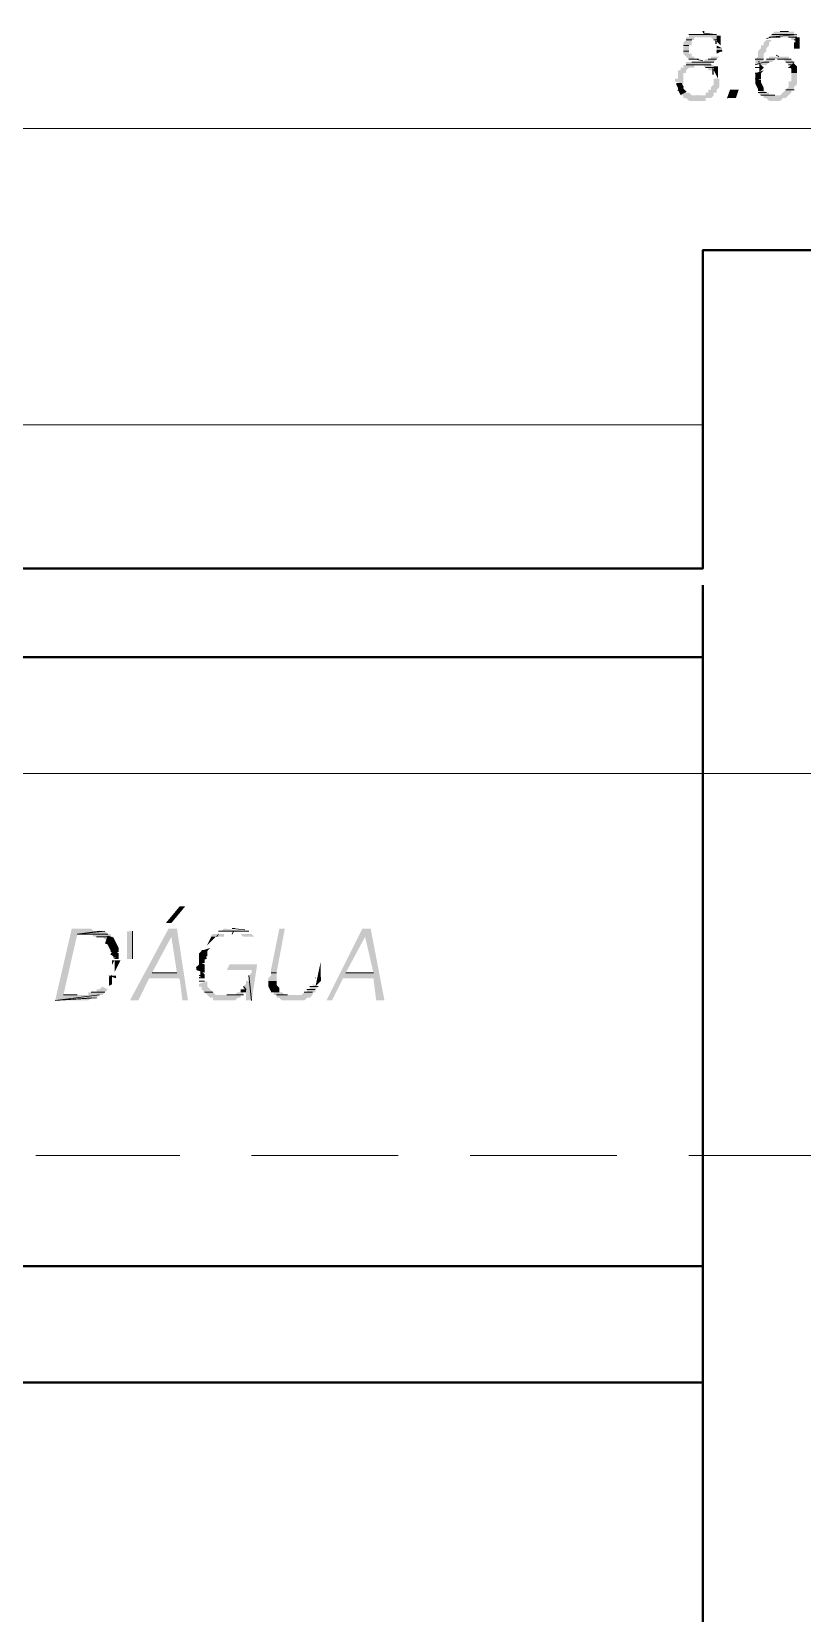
# Model space of a CAD drawing. Header units: millimetres. Extents: x 182 to 575, y -105 to 95.
# Drawn here: x 285.573 to 286.899, y 87.814 to 90.535 of the extents above; entities that cross this region are included whole.
import ezdxf

# ---------------------------------------------------------------- set-up
doc = ezdxf.new("R2010")
doc.units = ezdxf.units.MM
doc.header["$MEASUREMENT"] = 0
doc.layers.add('PDF_Geometry', color=7, linetype='Continuous')
doc.layers.add('PDF_Solid Fills', color=7, linetype='Continuous')

msp = doc.modelspace()

# ---------------------------------------------------------------- hatches: boundary and pattern name
at = {"layer": 'PDF_Solid Fills', "transparency": 33554559}
for points in [[(286.7135348044366, 90.49195537528345), (286.7087747250714, 90.49195537528345), (286.7087747250714, 90.49672193613003), (286.704011391738, 90.49672193613003), (286.704011391738, 90.51100868216176), (286.7087747250714, 90.51100868216176), (286.7087747250714, 90.52052886734694), (286.7135348044366, 90.52052886734694), (286.7135348044366, 90.52528897316705), (286.7421082965, 90.52528897316705), (286.74686840232, 90.52052886734694), (286.7563918150184, 90.52052886734694), (286.7563918150184, 90.52528897316705), (286.7516317356534, 90.53005550755859), (286.704011391738, 90.53005550755859), (286.704011391738, 90.52528897316705), (286.699251285918, 90.52528897316705), (286.699251285918, 90.52052886734694), (286.6944879525846, 90.51576876152686), (286.6944879525846, 90.49672193613003), (286.699251285918, 90.49195537528345), (286.704011391738, 90.48719526946334), (286.7135348044366, 90.48719526946334)], [(286.8421090901508, 90.52528897316705), (286.8802027673995, 90.52528897316705), (286.8802027673995, 90.52052886734694), (286.8944895134313, 90.52052886734694), (286.8897261800978, 90.52528897316705), (286.8897261800978, 90.53005550755859), (286.8849661007329, 90.53005550755859), (286.8849661007329, 90.5348156133787), (286.8516325028492, 90.5348156133787), (286.8468691695159, 90.53005550755859)], [(286.7516317356534, 90.50624212131521), (286.7611551483518, 90.50624212131521), (286.7516317356534, 90.51100868216176)], [(286.8230590107856, 90.49195537528345), (286.8182989049657, 90.48719526946334), (286.8182989049657, 90.47767508427819), (286.8373457568174, 90.47767508427819), (286.8421090901508, 90.4824351900983), (286.8468691695159, 90.4824351900983), (286.8516325028492, 90.48719526946334), (286.8659160213678, 90.48719526946334), (286.8706793547011, 90.4824351900983), (286.875439434066, 90.47767508427819), (286.8849661007329, 90.47767508427819), (286.8849661007329, 90.4824351900983), (286.8802027673995, 90.48719526946334), (286.875439434066, 90.48719526946334), (286.875439434066, 90.49195537528345), (286.8421090901508, 90.49195537528345), (286.8421090901508, 90.48719526946334), (286.8373457568174, 90.48719526946334), (286.8325824234842, 90.4824351900983), (286.8325824234842, 90.49672193613003), (286.8373457568174, 90.5014820154951), (286.8373457568174, 90.50624212131521), (286.8421090901508, 90.51100868216176), (286.8421090901508, 90.51576876152686), (286.8468691695159, 90.52052886734694), (286.8373457568174, 90.52052886734694), (286.8325824234842, 90.51576876152686), (286.8325824234842, 90.51100868216176), (286.827822344119, 90.51100868216176), (286.827822344119, 90.50624212131521), (286.8230590107856, 90.5014820154951)], [(286.6944879525846, 90.47290852343161), (286.6897278732196, 90.47290852343161), (286.6897278732196, 90.4681484176115), (286.6849645398862, 90.4681484176115), (286.6849645398862, 90.45386167157977), (286.6802012065529, 90.45386167157977), (286.6802012065529, 90.44910159221467), (286.6944879525846, 90.44434148639456), (286.6944879525846, 90.46338833824643), (286.699251285918, 90.46338833824643), (286.699251285918, 90.4681484176115), (286.704011391738, 90.47290852343161), (286.7135348044366, 90.47290852343161), (286.7135348044366, 90.47672151260332), (286.7182981377698, 90.47767508427819), (286.7278215504683, 90.47767508427819), (286.7325848838016, 90.47290852343161), (286.7373449896216, 90.47290852343161), (286.7373449896216, 90.4681484176115), (286.7516317356534, 90.4681484176115), (286.7516317356534, 90.47290852343161), (286.74686840232, 90.47290852343161), (286.74686840232, 90.47767508427819), (286.7421082965, 90.47767508427819), (286.7421082965, 90.4824351900983), (286.74686840232, 90.4824351900983), (286.7516317356534, 90.48719526946334), (286.7563918150184, 90.49195537528345), (286.7421082965, 90.49195537528345), (286.7421082965, 90.48719526946334), (286.7325848838016, 90.48719526946334), (286.7278215504683, 90.4824351900983), (286.699251285918, 90.4824351900983), (286.699251285918, 90.47767508427819), (286.6944879525846, 90.47767508427819)], [(286.704011391738, 90.43005474036283), (286.6897278732196, 90.43005474036283), (286.6897278732196, 90.42529463454272), (286.6944879525846, 90.42529463454272), (286.6944879525846, 90.42052810015116), (286.699251285918, 90.42052810015116), (286.704011391738, 90.41576799433108), (286.7325848838016, 90.41576799433108), (286.7325848838016, 90.42052810015116), (286.7421082965, 90.42052810015116), (286.74686840232, 90.42529463454272), (286.74686840232, 90.43005474036283), (286.7516317356534, 90.43005474036283), (286.7516317356534, 90.43481484618292), (286.7563918150184, 90.43957492554802), (286.7563918150184, 90.45386167157977), (286.74686840232, 90.45386167157977), (286.74686840232, 90.44434148639456), (286.7421082965, 90.43957492554802), (286.7421082965, 90.43481484618292), (286.7373449896216, 90.43481484618292), (286.7373449896216, 90.43005474036283), (286.7325848838016, 90.43005474036283), (286.7325848838016, 90.42529463454272), (286.7087747250714, 90.42529463454272)], [(286.8182989049657, 90.46338833824643), (286.8182989049657, 90.44910159221467), (286.827822344119, 90.45386167157977), (286.827822344119, 90.46338833824643), (286.8325824234842, 90.4681484176115)], [(286.8611559155476, 90.42529463454272), (286.8421090901508, 90.42529463454272), (286.8421090901508, 90.43005474036283), (286.8373457568174, 90.43005474036283), (286.8325824234842, 90.43481484618292), (286.8230590107856, 90.43005474036283), (286.827822344119, 90.42529463454272), (286.8325824234842, 90.42529463454272), (286.8325824234842, 90.42052810015116), (286.8373457568174, 90.42052810015116), (286.8421090901508, 90.41576799433108), (286.8611559155476, 90.41576799433108), (286.8659160213678, 90.42052810015116), (286.8706793547011, 90.42052810015116), (286.875439434066, 90.42529463454272), (286.8802027673995, 90.43005474036283), (286.8802027673995, 90.43481484618292), (286.8849661007329, 90.43481484618292), (286.8849661007329, 90.43957492554802), (286.8897261800978, 90.44434148639456), (286.8897261800978, 90.46338833824643), (286.8802027673995, 90.46338833824643), (286.8802027673995, 90.44910159221467), (286.875439434066, 90.44910159221467), (286.875439434066, 90.43957492554802), (286.8706793547011, 90.43481484618292), (286.8659160213678, 90.43005474036283)], [(286.7754418943836, 90.43481484618292), (286.7706785610502, 90.42052810015116), (286.784965307082, 90.42052810015116), (286.7897254129022, 90.43481484618292)], [(285.8373444605212, 89.03005680385488), (285.8278210478228, 89.03005680385488), (285.8040108626375, 89.00148331179142), (285.8135375293043, 89.00148331179142)], [(285.6747598492351, 88.87222907087582), (285.6849632435899, 88.87290905253212), (285.689091749266, 88.87704033264924), (285.6944899102566, 88.87767558692369), (285.6992499896216, 88.8824356927438), (285.704013322955, 88.88719579856388), (285.6944899102566, 88.89195587792895), (285.6897265769232, 88.88719579856388), (285.6849632435899, 88.88719579856388), (285.6849632435899, 88.8824356927438), (285.6706797250714, 88.8824356927438), (285.6706797250714, 88.87767558692369), (285.6278227144894, 88.87767558692369), (285.6516328996746, 88.98243645993955), (285.6754398308915, 88.98243645993955), (285.6802031642248, 88.97766992554801), (285.6944899102566, 88.97766992554801), (285.6992499896216, 88.9729098197279), (285.7135367356534, 88.9729098197279), (285.7135367356534, 88.97766992554801), (285.7087734287752, 88.97766992554801), (285.7087734287752, 88.98243645993955), (285.704013322955, 88.98243645993955), (285.6992499896216, 88.98719656575966), (285.6802031642248, 88.98719656575966), (285.6754398308915, 88.99195667157974), (285.642106233008, 88.99195667157974), (285.6135359684577, 88.86814894671204), (285.6706797250714, 88.86814894671204)], [(285.746870333537, 88.9395762218443), (285.746870333537, 88.98719656575966), (285.7373469208386, 88.98719656575966), (285.7373469208386, 88.9395762218443)], [(285.9040116562884, 88.99195667157974), (285.8992515504682, 88.98719656575966), (285.9421085610503, 88.98719656575966)], [(285.9849655716323, 88.91100918480726), (285.9802022382989, 88.90624262396071), (285.9802022382989, 88.90148254459564), (285.9944890107857, 88.90148254459564), (285.9944890107857, 88.91576929062737), (286.0087757568175, 88.99195667157974), (285.9992490901508, 88.99195667157974), (285.9849655716323, 88.92052936999244)], [(285.875441391738, 88.95386296787606), (285.8802014711032, 88.95862307369617), (285.8659179525847, 88.95386296787606), (285.8611546192514, 88.94910288851096), (285.8611546192514, 88.94433632766442), (285.875441391738, 88.94433632766442)], [(285.7135367356534, 88.9395762218443), (285.7230601748068, 88.9395762218443), (285.7230601748068, 88.94433632766442)], [(285.8563945398862, 88.92052936999244), (285.8706780584047, 88.91576929062737), (285.8706780584047, 88.93005603665912), (285.8611546192514, 88.93481614247924), (285.8611546192514, 88.93005603665912), (285.8563945398862, 88.92528947581258)], [(285.9421085610503, 88.88719579856388), (285.9421085610503, 88.86814894671204), (285.9516319737486, 88.86814894671204), (285.961155412902, 88.93005603665912), (285.9135350689868, 88.93005603665912), (285.9087749631666, 88.92052936999244), (285.9516319737486, 88.92052936999244), (285.9516319737486, 88.91576929062737), (285.9468686668704, 88.91100918480726), (285.9468686668704, 88.90148254459564), (285.9421085610503, 88.90148254459564), (285.9421085610503, 88.89672243877553), (285.9373452277168, 88.89195587792895), (285.9373452277168, 88.88719579856388)], [(285.7182968414735, 88.91100918480726), (285.704013322955, 88.91100918480726), (285.7182968414735, 88.90624262396071)], [(285.875441391738, 88.87767558692369), (285.8802014711032, 88.87290905253212), (285.8849648044364, 88.87290905253212), (285.8849648044364, 88.86814894671204), (285.9230584816851, 88.86814894671204), (285.9278218150185, 88.87290905253212), (285.9325851483519, 88.87290905253212), (285.9325851483519, 88.87767558692369), (285.9373452277168, 88.87767558692369), (285.9373452277168, 88.8824356927438), (285.9278218150185, 88.8824356927438), (285.9230584816851, 88.87767558692369), (285.8897281377698, 88.87767558692369), (285.8802014711032, 88.88719579856388), (285.875441391738, 88.89195587792895), (285.875441391738, 88.90148254459564), (285.8611546192514, 88.89672243877553), (285.8611546192514, 88.89195587792895), (285.8659179525847, 88.89195587792895), (285.8659179525847, 88.88719579856388), (285.8706780584047, 88.8824356927438)], [(285.9897256774524, 88.8824356927438), (285.9897256774524, 88.87767558692369), (285.9944890107857, 88.87767558692369), (285.9944890107857, 88.87290905253212), (285.9992490901508, 88.87290905253212), (286.0040124234841, 88.86814894671204), (286.0421061007328, 88.86814894671204), (286.0468694340661, 88.87290905253212), (286.0516327673995, 88.87290905253212), (286.0563928467645, 88.87767558692369), (286.0563928467645, 88.8824356927438), (286.0611561800979, 88.8824356927438), (286.0611561800979, 88.88719579856388), (286.065916285918, 88.89195587792895), (286.0563928467645, 88.89672243877553), (286.0563928467645, 88.89195587792895), (286.0516327673995, 88.89195587792895), (286.0516327673995, 88.88719579856388), (286.0468694340661, 88.88719579856388), (286.0468694340661, 88.8824356927438), (286.0421061007328, 88.8824356927438), (286.0373460213677, 88.87767558692369), (286.0087757568175, 88.87767558692369), (286.0040124234841, 88.8824356927438)]]:
    msp.add_hatch(color=256, dxfattribs=at).paths.add_polyline_path(points)
h = msp.add_hatch(color=256, dxfattribs=at)
h.paths.add_polyline_path([(285.8135375293043, 88.97766992554801), (285.8230609420026, 88.91576929062737), (285.7802039314206, 88.91576929062737)])
h.paths.add_polyline_path([(285.8421077938544, 88.86814894671204), (285.8230609420026, 88.99195667157974), (285.8087741959708, 88.99195667157974), (285.7421070002036, 88.86814894671204), (285.7563937726904, 88.86814894671204), (285.7754405980874, 88.90624262396071), (285.8268713514562, 88.90624262396071), (285.8282529810509, 88.9027883168147), (285.832584354701, 88.86814894671204)], flags=0)
h = msp.add_hatch(color=256, dxfattribs=at)
h.paths.add_polyline_path([(285.9516319737486, 88.98243645993955), (285.9325851483519, 88.98243645993955), (285.9373452277168, 88.97766992554801), (285.9563920795688, 88.97766992554801)])
h.paths.add_polyline_path([(285.9040116562884, 88.98243645993955), (285.8849648044364, 88.98243645993955), (285.8802014711032, 88.97766992554801), (285.9040116562884, 88.97766992554801)])
h = msp.add_hatch(color=256, dxfattribs=at)
h.paths.add_polyline_path([(286.1468702012619, 88.97766992554801), (286.1611537197804, 88.91576929062737), (286.1135366298333, 88.91576929062737)])
h.paths.add_polyline_path([(286.1802037991455, 88.86814894671204), (286.1563936404153, 88.99195667157974), (286.1421068943836, 88.99195667157974), (286.0802030319496, 88.86814894671204), (286.0897264446481, 88.86814894671204), (286.1087732965, 88.90624262396071), (286.1611537197804, 88.90624262396071), (286.1659170531137, 88.86814894671204)], flags=0)

# ---------------------------------------------------------------- linework, layer by layer
at = {"layer": 'PDF_Geometry', "lineweight": 13}
for points in [[(286.704011391738, 90.53005550755859), (286.7516317356534, 90.53005550755859), (286.704011391738, 90.53005550755859)], [(286.7516317356534, 90.53005550755859), (286.704011391738, 90.53005550755859), (286.7516317356534, 90.53005550755859)], [(286.7302032171349, 90.5348156133787), (286.7278231774524, 90.5348156133787), (286.7278215636958, 90.5348156133787), (286.7278215504683, 90.5348156133787), (286.7302016033783, 90.53243556046863), (286.7492500689867, 90.53005550755859)], [(286.8897261800978, 90.53005550755859), (286.8421090901508, 90.52528897316705), (286.8897261800978, 90.53005550755859)], [(286.8468691695159, 90.53005550755859), (286.8849661007329, 90.53005550755859), (286.8468691695159, 90.53005550755859)], [(286.8611559155476, 90.5348156133787), (286.875439434066, 90.5348156133787), (286.8611559155476, 90.5348156133787)], [(286.875439434066, 90.5348156133787), (286.8611559155476, 90.5348156133787), (286.875439434066, 90.5348156133787)], [(286.6944879525846, 90.51100868216176), (286.704011391738, 90.51100868216176), (286.6944879525846, 90.51100868216176)], [(286.6944879525846, 90.5014820154951), (286.704011391738, 90.5014820154951), (286.6944879525846, 90.5014820154951)], [(286.699251285918, 90.52052886734694), (286.7087747250714, 90.52052886734694), (286.699251285918, 90.52052886734694)], [(286.74686840232, 90.52052886734694), (286.7563918150184, 90.52052886734694), (286.74686840232, 90.52052886734694)], [(286.7516317356534, 90.5014820154951), (286.7611551483518, 90.5014820154951), (286.7516317356534, 90.5014820154951)], [(286.8516325028492, 90.52528897316705), (286.8468691827434, 90.52528897316705), (286.8373457568174, 90.52290892025701)], [(286.8563926086694, 90.52528897316705), (286.8421090901508, 90.52528897316705), (286.8563926086694, 90.52528897316705)], [(286.8421090901508, 90.52528897316705), (286.8611559155476, 90.52528897316705), (286.8421090901508, 90.52528897316705)], [(286.8611559155476, 90.52528897316705), (286.8421090901508, 90.52528897316705), (286.8611559155476, 90.52528897316705)], [(286.8897261800978, 90.52528897316705), (286.875439434066, 90.52528897316705), (286.8897261800978, 90.52528897316705)], [(286.8944895134313, 90.52052886734694), (286.8849661007329, 90.52052886734694), (286.8944895134313, 90.52052886734694)], [(286.8849661007329, 90.51576876152686), (286.8944895134313, 90.51576876152686), (286.8849661007329, 90.51576876152686)], [(286.8944895134313, 90.50624212131521), (286.8849661007329, 90.50624212131521), (286.8944895134313, 90.50624212131521)], [(286.7421082965, 90.47767508427819), (286.699251285918, 90.47767508427819), (286.7421082965, 90.47767508427819)], [(286.704011391738, 90.48719526946334), (286.7182981377698, 90.48719526946334), (286.704011391738, 90.48719526946334)], [(286.7182981377698, 90.48719526946334), (286.704011391738, 90.48719526946334), (286.7182981377698, 90.48719526946334)], [(286.74686840232, 90.4824351900983), (286.7087747250714, 90.4824351900983), (286.74686840232, 90.4824351900983)], [(286.7278215504683, 90.48481522978082), (286.7159164711031, 90.48719526946334), (286.7206798044366, 90.48719526946334)], [(286.7325848838016, 90.47290852343161), (286.74686840232, 90.47290852343161), (286.7325848838016, 90.47290852343161)], [(286.7516317356534, 90.48719526946334), (286.7373449896216, 90.48719526946334), (286.7516317356534, 90.48719526946334)], [(286.8325824234842, 90.48719526946334), (286.8182989049657, 90.48719526946334), (286.8325824234842, 90.48719526946334)], [(286.8325824234842, 90.4824351900983), (286.8182989049657, 90.47767508427819), (286.8325824234842, 90.4824351900983)], [(286.8325824234842, 90.47290852343161), (286.8182989049657, 90.47290852343161), (286.8325824234842, 90.47290852343161)], [(286.8325824234842, 90.4824351900983), (286.8421090901508, 90.4824351900983), (286.8325824234842, 90.4824351900983)], [(286.8421090901508, 90.4824351900983), (286.8325824234842, 90.4824351900983), (286.8421090901508, 90.4824351900983)], [(286.8516325028492, 90.48719526946334), (286.8373457568174, 90.48719526946334), (286.8516325028492, 90.48719526946334)], [(286.8540125557591, 90.49433865570674), (286.8587742621085, 90.49195537528345), (286.8587742621085, 90.49195537528345), (286.8587742621085, 90.49195537528345)], [(286.8706793547011, 90.4824351900983), (286.8849661007329, 90.4824351900983), (286.8706793547011, 90.4824351900983)], [(286.8849661007329, 90.4824351900983), (286.8706793547011, 90.4824351900983), (286.8849661007329, 90.4824351900983)], [(286.875439434066, 90.47767508427819), (286.8849661007329, 90.47767508427819), (286.875439434066, 90.47767508427819)], [(286.8897261800978, 90.47290852343161), (286.875439434066, 90.47290852343161), (286.8897261800978, 90.47290852343161)], [(286.8182989049657, 90.46338833824643), (286.827822344119, 90.46338833824643), (286.8182989049657, 90.46338833824643)], [(286.827822344119, 90.45386167157977), (286.8182989049657, 90.45386167157977), (286.827822344119, 90.45386167157977)], [(286.6944879525846, 90.43957492554802), (286.6849645398862, 90.43957492554802), (286.6944879525846, 90.43957492554802)], [(286.6849645398862, 90.43957492554802), (286.6944879525846, 90.43957492554802), (286.6849645398862, 90.43957492554802)], [(286.7182981377698, 90.42529463454272), (286.7182981377698, 90.42529463454272), (286.7182981377698, 90.42529463454272)], [(286.7706785610502, 90.42052810015116), (286.7754418943836, 90.43481484618292), (286.7706785610502, 90.42052810015116)], [(286.8230590107856, 90.43005474036283), (286.8373457568174, 90.43005474036283), (286.8230590107856, 90.43005474036283)], [(286.8373457568174, 90.43005474036283), (286.8230590107856, 90.43005474036283), (286.8373457568174, 90.43005474036283)], [(286.8706793547011, 90.43481484618292), (286.8849661007329, 90.43481484618292), (286.8706793547011, 90.43481484618292)], [(286.8706793547011, 90.43481484618292), (286.8802027673995, 90.43481484618292), (286.8706793547011, 90.43481484618292)], [(282.5563948044365, 90.36814765041572), (282.5802017356534, 90.36814765041572), (291.0802030319496, 90.36814765041572), (291.1087732965, 90.36814765041572)], [(291.280201338828, 88.40624521655332), (291.280201338828, 89.85862357634167), (286.9278231113148, 89.85862357634167), (286.9278231113148, 90.158625904384), (286.7278215504683, 90.158625904384), (286.7278215504683, 89.85862357634167), (282.38020340232, 89.85862357634167), (282.38020340232, 88.4157654017385)], [(282.5802017356534, 89.2586254017385), (291.0802030319496, 89.2586254017385)], [(285.6897265769232, 88.97766992554801), (285.7087734287752, 88.97766992554801), (285.6897265769232, 88.97766992554801)], [(285.746870333537, 88.98719656575966), (285.746870333537, 88.9395762218443), (285.746870333537, 88.98719656575966)], [(285.8944882171349, 88.98719656575966), (285.9421085610503, 88.98719656575966), (285.8944882171349, 88.98719656575966)], [(285.8944882171349, 88.98719656575966), (285.9468686668704, 88.98719656575966), (285.8944882171349, 88.98719656575966)], [(285.9206784420027, 88.99195667157974), (285.918296775336, 88.99195667157974), (285.9230601086692, 88.99195667157974), (285.9182984023201, 88.99195667157974), (285.9397268943836, 88.9895766186697)], [(285.9206800557592, 88.98719656575966), (285.9206784420027, 88.98719656575966), (285.9182984023201, 88.98243645993955)], [(285.875441391738, 88.95386296787606), (285.8659179525847, 88.95386296787606), (285.875441391738, 88.95386296787606)], [(285.8659179525847, 88.95386296787606), (285.875441391738, 88.95386296787606), (285.8659179525847, 88.95386296787606)], [(285.8563945398862, 88.92528947581258), (285.8706780584047, 88.92528947581258), (285.8563945398862, 88.92528947581258)], [(285.8706780584047, 88.93481614247924), (285.8611546192514, 88.93481614247924), (285.8706780584047, 88.93481614247924)], [(285.8611546192514, 88.93481614247924), (285.8706780584047, 88.93481614247924), (285.8611546192514, 88.93481614247924)], [(285.7802039314206, 88.91576929062737), (285.8230609420026, 88.91576929062737), (285.7802039314206, 88.91576929062737)], [(285.8706780584047, 88.91100918480726), (285.8611546192514, 88.91100918480726), (285.8706780584047, 88.91100918480726)], [(285.8611546192514, 88.90148254459564), (285.8706780584047, 88.90148254459564), (285.8611546192514, 88.90148254459564)], [(285.9944890107857, 88.91576929062737), (285.9849655716323, 88.91576929062737), (285.9944890107857, 88.91576929062737)], [(286.1135366298333, 88.91576929062737), (286.1611537197804, 88.91576929062737), (286.1135366298333, 88.91576929062737)], [(285.6278227144894, 88.87767558692369), (285.6516328996746, 88.87767558692369), (285.6278227144894, 88.87767558692369)], [(285.6754398308915, 88.8824356927438), (285.6992499896216, 88.8824356927438), (285.6754398308915, 88.8824356927438)], [(285.8849648044364, 88.8824356927438), (285.8706780584047, 88.8824356927438), (285.8849648044364, 88.8824356927438)], [(285.8706780584047, 88.8824356927438), (285.8849648044364, 88.8824356927438), (285.8706780584047, 88.8824356927438)], [(285.9182984023201, 88.87767558692369), (285.9373452277168, 88.87767558692369), (285.9182984023201, 88.87767558692369)], [(286.0421061007328, 88.8824356927438), (286.0563928467645, 88.8824356927438), (286.0421061007328, 88.8824356927438)], [(286.0611561800979, 88.88719579856388), (286.0468694340661, 88.88719579856388), (286.0611561800979, 88.88719579856388)], [(286.065916285918, 88.89195587792895), (286.0516327673995, 88.89195587792895), (286.065916285918, 88.89195587792895)], [(285.5802023705741, 88.60148021655331), (285.8278210478228, 88.60148021655331)], [(285.9516319737486, 88.60148021655331), (286.2040107303624, 88.60148021655331)], [(286.3278216827434, 88.60148021655331), (286.5802036668704, 88.60148021655331)], [(286.704011391738, 88.60148021655331), (286.9516300425317, 88.60148021655331)]]:
    msp.add_lwpolyline(points, dxfattribs=at)
for points in [[(286.7516301086694, 90.52052886734694, 0.01428674603175074, 0.01428674603175074, 0), (286.7540117753359, 90.52052886734694, 0.009523412698418573, 0.009523412698418573, 0), (286.7540117753359, 90.51576876152686, 0, 0, 0), (286.7563934420026, 90.51338872184431, 0, 0, 0), (286.7563934420026, 90.5086254017385, 0, 0, 0)], [(286.7563934420026, 90.50624212131521, 0, 0, 0), (286.7563934420026, 90.50386206840517, 0.009523412698418573, 0.009523412698418573, 0), (286.7563934420026, 90.49910197581255, 0, 0, 0), (286.7516301086694, 90.49672193613003, 0, 0, 0), (286.7516301086694, 90.49195537528345, 0, 0, 0)], [(286.7468700160767, 90.4681484176115, 0.01428351851852009, 0.01428351851852009, 0), (286.7492500557591, 90.4681484176115, 0.009523412698418573, 0.009523412698418573, 0), (286.7492500557591, 90.46338833824643, 0, 0, 0), (286.7516301086694, 90.45862823242629, 0, 0, 0), (286.7516301086694, 90.45386167157977, 0, 0, 0)], [(286.8278223308915, 90.47767508427819, 0, 0, 0), (286.8278223308915, 90.47767508427819, 0.01428351851852009, 0.01428351851852009, 0), (286.8254406642249, 90.4752918038549, 0, 0, 0), (286.8254406642249, 90.47052847052157, 0, 0, 0), (286.8254406642249, 90.46576837792898, 0, 0, 0)], [(285.8921065636957, 88.97766992554801, 0, 0, 0), (285.8873448441191, 88.97766992554801, 0.009523412698411806, 0.009523412698411806, 0), (285.8849648044364, 88.9729098197279, 0, 0, 0), (285.8825847647539, 88.97052976681786, 0, 0, 0), (285.8802030980872, 88.96814971390782, 0, 0, 0), (285.8778214314206, 88.96576967422527, 0, 0, 0), (285.875439764754, 88.9633896345427, 0, 0, 0), (285.875439764754, 88.95862307369617, 0, 0, 0), (285.8659179525847, 88.95624302078613, 0, 0, 0)], [(286.0825830716323, 88.99195667157974, 0, 0, 0), (286.0659178864471, 88.91338923771733, 0.009523412698411806, 0.009523412698411806, 0), (286.0659178864471, 88.908625904384, 0.0100988400760847, 0.0100988400760847, 0), (286.0659178864471, 88.90386258427816, 0.00952343915344045, 0.00952343915344045, 0), (286.0611545663413, 88.89910249168557, 0, 0, 0), (286.0611545663413, 88.89433915835224, 0, 0, 0)], [(285.7182984552302, 88.9395762218443, 0, 0, 0), (285.7182984552302, 88.93719618216176, 0.01428674603174397, 0.01428674603174397, 0), (285.7182984552302, 88.93243608956917, 0.009523412698411806, 0.009523412698411806, 0), (285.7159168017911, 88.92767275623584, 0, 0, 0), (285.7159168017911, 88.92290942290253, 0, 0, 0), (285.7135351351243, 88.91814933030992, 0, 0, 0), (285.7135351351243, 88.91338923771733, 0, 0, 0), (285.706393375865, 88.91100918480726, 0, 0, 0)], [(285.8635362991455, 88.91814933030992, 0, 0, 0), (285.8635362991455, 88.91338923771733, 0.00952343915344045, 0.00952343915344045, 0), (285.865916338828, 88.91100918480726, 0.00952343915344045, 0.00952343915344045, 0), (285.865916338828, 88.90624262396071, 0, 0, 0), (285.865916338828, 88.90148254459564, 0, 0, 0), (285.8611546192514, 88.89910249168557, 0, 0, 0)], [(285.7111550822143, 88.908625904384, 0, 0, 0), (285.7111550822143, 88.90386258427816, 0.01428674603174397, 0.01428674603174397, 0), (285.7063933626375, 88.90148254459564, 0, 0, 0), (285.7063933626375, 88.89672243877553, 0, 0, 0), (285.7016316695159, 88.89433915835224, 0, 0, 0), (285.706393375865, 88.88957583824643, 0, 0, 0)], [(285.937346854701, 88.88719579856388, 0.009523412698411806, 0.009523412698411806, 0), (285.937346854701, 88.8824356927438, 0, 0, 0), (285.9325835213677, 88.8824356927438, 0, 0, 0)]]:
    msp.add_lwpolyline(points, format="xyseb", dxfattribs=at)
for points, const_width in [([(286.8873461404154, 90.52052886734694), (286.889727807082, 90.52052886734694), (286.889727807082, 90.51576876152686), (286.889727807082, 90.51100868216176), (286.889727807082, 90.50624212131521)], 0.009523412698411806), ([(286.8802027673995, 90.47767508427819), (286.8825828070819, 90.4752918038549), (286.8849644737487, 90.47290852343161), (286.8849644737487, 90.4681484176115), (286.8849644737487, 90.46338833824643)], 0.009523412698411806), ([(286.6873445795687, 90.4467215393046), (286.6873445795687, 90.44434148639456), (286.6897262462354, 90.43957492554802), (286.6897262462354, 90.43481484618292), (286.6921079129021, 90.43243479327288), (286.6873462065529, 90.43005474036283)], 0.009523412698411806), ([(286.8230606245423, 90.45148163189722), (286.8230606245423, 90.4467215393046), (286.8254406642249, 90.4419582059713), (286.827820717135, 90.4371948858655), (286.827820717135, 90.43243479327288)], 0.00952343915344045), ([(285.7016316562884, 88.9729098197279), (285.7087750293043, 88.97052976681786), (285.7111550822143, 88.96576967422527), (285.7135351351243, 88.96100635411946), (285.7159168017911, 88.95624302078613), (285.7159168017911, 88.95148292819351)], 0.01428674603174397), ([(285.7111550822143, 88.95148292819351), (285.7182984552302, 88.9467196080877), (285.7182984552302, 88.94195627475438)], 0.00952343915344045), ([(285.8730597250715, 88.94433632766442), (285.865916338828, 88.94195627475438), (285.865916338828, 88.93719618216176), (285.865916338828, 88.93243608956917)], 0.00952343915344045), ([(285.9873456245423, 88.90148254459564), (285.9873456245423, 88.89910249168557), (285.9873456245423, 88.89433915835224), (285.989727291209, 88.88957583824643), (285.9921073308916, 88.88719579856388), (285.9921073308916, 88.8824356927438)], 0.01428677248677261)]:
    msp.add_lwpolyline(points, dxfattribs=dict(at, const_width=const_width))
for points in [[(286.8802027673995, 90.48719526946334), (286.8563926086694, 90.48719526946334), (286.8802027673995, 90.48719526946334)], [(286.8516325028492, 90.42529463454272), (286.827822344119, 90.42529463454272), (286.8516325028492, 90.42529463454272)], [(285.6992499896216, 88.98719656575966), (285.6516328996746, 88.98243645993955), (285.6992499896216, 88.98719656575966)], [(285.6944899102566, 88.98719656575966), (285.6516328996746, 88.98243645993955), (285.6944899102566, 88.98719656575966)], [(285.6897265769232, 88.98719656575966), (285.6516328996746, 88.98243645993955), (285.6897265769232, 88.98719656575966)], [(285.704013322955, 88.98243645993955), (285.6516328996746, 88.98243645993955), (285.704013322955, 88.98243645993955)], [(285.6849632435899, 88.97766992554801), (285.7087734287752, 88.97766992554801), (285.6849632435899, 88.97766992554801)], [(285.9468686668704, 88.91100918480726), (285.9516319737486, 88.86814894671204), (285.9468686668704, 88.91100918480726)], [(285.6897265769232, 88.87767558692369), (285.6135359684577, 88.86814894671204), (285.6897265769232, 88.87767558692369)], [(285.6754398308915, 88.87290905253212), (285.6135359684577, 88.86814894671204), (285.6754398308915, 88.87290905253212)], [(285.6802031642248, 88.87290905253212), (285.6135359684577, 88.86814894671204), (285.6802031642248, 88.87290905253212)], [(285.6849632435899, 88.87290905253212), (285.6135359684577, 88.86814894671204), (285.6849632435899, 88.87290905253212)], [(285.9087749631666, 88.87767558692369), (285.9325851483519, 88.87767558692369), (285.9087749631666, 88.87767558692369)], [(285.9373452277168, 88.89195587792895), (285.9421085610503, 88.88719579856388), (285.9373452277168, 88.89195587792895)], [(286.0135358361825, 88.87767558692369), (285.9944890107857, 88.87767558692369), (286.0135358361825, 88.87767558692369)]]:
    msp.add_lwpolyline(points, close=True, dxfattribs=at)
at = {"layer": 'PDF_Geometry', "lineweight": 40}
for points in [[(286.9278231113148, 89.61100815306125), (286.9278231113148, 90.158625904384), (286.7278215504683, 90.158625904384), (286.7278215504683, 89.61100815306125), (282.5802017356534, 89.61100815306125), (282.5802017356534, 89.85862357634167), (282.38020340232, 89.85862357634167), (282.38020340232, 87.71100635411946), (282.5802017356534, 87.71100635411946), (282.5802017356534, 88.21100376152685), (286.7278215504683, 88.21100376152685), (286.7278215504683, 87.71100635411946), (286.9278231113148, 87.71100635411946), (286.9278231113148, 88.21100376152685), (291.0802030319496, 88.21100376152685), (291.0802030319496, 87.71100635411946), (291.280201338828, 87.71100635411946), (291.280201338828, 89.85862357634167), (291.0802030319496, 89.85862357634167), (291.0802030319496, 89.61100815306125)], [(282.9611547515264, 88.4110053223734), (286.7278215504683, 88.4110053223734), (286.7278215504683, 89.45862693613003), (282.5802017356534, 89.45862693613003), (282.5802017356534, 88.60148021655331)]]:
    msp.add_lwpolyline(points, close=True, dxfattribs=at)
at = {"layer": 'PDF_Geometry', "lineweight": 20}
msp.add_lwpolyline([(282.5802017356534, 89.85862357634167), (286.7278215504683, 89.85862357634167)], dxfattribs=at)
at = {"layer": 'PDF_Geometry', "lineweight": 40}
msp.add_lwpolyline([(286.7278215504683, 89.58243466099776), (286.7278215504683, 88.1824367244898)], dxfattribs=at)

doc.saveas('drawing.dxf')
